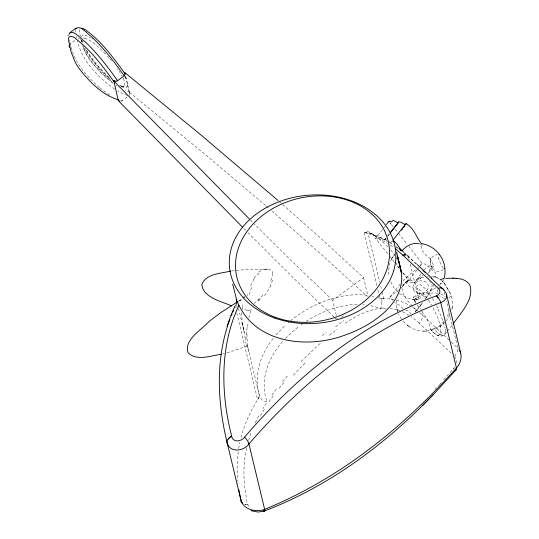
<?xml version="1.0" encoding="UTF-8"?>
<svg xmlns="http://www.w3.org/2000/svg" width="539" height="539" viewBox="0 0 539 539"><rect width="100%" height="100%" fill="white"/><g stroke="black" fill="none" stroke-linecap="round" stroke-linejoin="round"><path stroke-width="0.4" stroke-dasharray="2.69 2.02" d="M437.351 289.45L438.018 293.553M241.627 312.613L242.206 322.221L245.225 338.007M381.922 301.86L381.821 303.181A9.473 3.113 -75.7 0 1 381.093 307.291L380.763 308.321L369.458 305.29M246.909 333.971L247.347 345.256L258.76 392.796C259.414 396.199 260.836 399.972 264.406 401.211A6.037 3.477 6.8 0 0 264.595 401.286L264.892 401.393A4.73 2.715 6.7 0 0 267.155 401.818L262.951 408.454M396.387 300.647L396.408 305.579L397.802 312.094M420.13 265.363L421.848 263.632A11.622 4.891 38.2 0 1 422.152 263.423L423 263.248A2.271 0.957 38.2 0 1 423.533 263.382L425.857 264.764A22.429 9.439 38.2 0 1 427.454 265.963L430.479 266.077L430.095 258.464A11.885 5.006 38.2 0 1 422.152 245.521L422.401 245.333M445.322 331.916L444.709 334.247L443.173 335.224M452.41 306.913L451.83 309.858L452.666 302.318L451.453 295.204M75.689 29.47L75.73 32.832M81.45 41.22L81.544 40.418M247.59 326.56L248.277 321.776M238.177 451.635L237.079 466.053L237.699 480.882M81.288 37.083L82.406 35.143A28.244 7.89 53.6 0 1 84.704 34.961L90.013 37.319M238.656 448.475L239.862 442.216M430.196 268.415L429.26 271.683L427.858 273.28M402.593 285.158L408.515 279.694L402.155 286.842L402.033 288.264A28.163 11.858 38.2 0 0 416.249 309.703M248.903 318.118L250.635 310.37M456.412 363.131L456.344 359.432L454.775 356.522M449.29 309.851L448.178 313.887M79.752 29.638L79.637 31.855A54.587 15.254 53.6 0 0 79.725 32.953L80.129 35.796M246.66 447.97C243.675 461.269 243.21 475.088 244.922 488.597C246.849 494.762 245.063 503.352 250.285 508.041M242.537 305.512L242.766 304.602M240.987 437.56C244.841 422.846 251.518 408.993 259.791 396.273M248.607 440.424L251.578 431.604M380.783 308.254L380.79 308.22A52.148 43.133 -49.4 0 1 383.627 308.052M428.801 272.444L433.848 265.956L430.391 258.983M270.895 280.597L272.747 274.587A11.898 6.158 -49.5 0 0 272.747 272.943M391.9 258.403C389.151 263.584 388.154 269.662 389.017 275.456M443.853 279.633L439.965 284.329M255.122 423.149L255.318 422.738M255.412 422.529L258.72 415.913M416.351 309.784L415.131 312.041M392.163 257.911L395.013 253.593M385.372 225.807L375.488 238.406L388.653 254.954M391.435 259.286L392.54 257.184M449.883 315.2L446.346 320.766M454.775 367.18L443.287 380.426M400.221 284.04L389.758 297.373L389.98 298.087L393.275 300.546M271.885 395.047L277.019 388.289M425.15 299.354L429.59 293.108L432.332 285.454A11.885 5.006 38.2 0 1 429.718 281.688M273.138 338.485C261.482 353.234 253.977 372.86 258.491 391.705M375.528 238.332L377.9 238.999L378.573 238.534A10.14 4.265 38.2 0 1 378.957 238.056L379.907 237.692A2.116 0.889 38.2 0 1 380.521 237.827L384.603 240.03L387.292 236.52M387.81 235.86L389.879 233.225M384.691 239.99L387.278 236.695M387.797 236.042L389.865 233.4M416.97 270.012L408.407 280.752A25.151 10.585 38.2 0 0 408.097 281.014L406.81 282.335A28.163 11.858 38.2 0 1 413.224 282.53L415.286 283.049A28.163 11.858 38.2 0 1 402.296 271.946M417.489 269.352L419.046 267.378M419.564 266.717L422.152 263.423A11.622 4.891 38.2 0 1 421.727 262.917L408.879 246.377M416.634 279.728L421.276 273.825M424.368 269.891L427.454 265.956L435.465 272.781L435.579 275.22L435.182 276.965L434.683 276.803A11.885 5.006 38.2 0 0 431.88 276.366M415.306 311.879L422.563 302.648M454.768 356.117L457.166 351.994L457.854 348.349L446.474 300.917M452.066 325.509L447.08 331.465M451.278 353.24L419.288 323.265C421.916 320.038 423.849 315.531 421.639 311.448M446.568 332.064C442.472 340.217 433.74 334.274 430.257 329.053M282.53 381.545L288.392 374.827M282.544 341.706C268.334 357.606 259.07 380.905 267.162 401.824M276.002 334.968L284.579 326.007M434.892 389.515L438.813 385.284M439.373 384.684L442.175 381.659M285.448 338.492L291.761 332.327L298.68 326.587M445.396 321.871C436.462 332.105 419.868 334.187 408.771 326.304M301.058 361.487L321.972 341.726M389.865 297.218L399.028 289.686M401.144 287.772L402.155 286.842M415.495 269.823L403.219 280.233L403.441 280.954L407.026 283.837A10.14 4.265 38.2 0 0 407.774 284.855L409.162 286.337A2.116 0.889 38.2 0 0 409.862 286.829L413.662 288.325L415.515 290.75L417.469 292.273L422.178 294.058L424.281 296.915L426.167 297.191L427.737 296.059M433.801 266.077L430.432 266.205M238.541 301.517L240.61 299.947M258.262 274.048L259.01 273.421M288.122 322.834L289.335 321.796M329.423 335.285L337.185 329.066M439.992 284.127L443.597 282.2L450.853 294.173M437.938 286.101L437.533 286.425M290.568 320.779C312.364 303.268 340.83 291.592 369.127 295.554M124.071 86.045L121.962 86.55M71.956 50.053L70.198 44.043L75.494 40.142M129.38 92.863L125.675 76.484M120.884 101.103L121.659 100.988A1.873 1.496 -13.5 0 0 122.366 100.645L127.655 96.744M336.289 315.288L332.698 300.338L363.555 277.592L320.375 237.955L281.843 203.83M341.342 317.424L345.196 314.581M385.217 239.154L386.173 238.932M301.106 324.781L302.339 323.899M435.829 287.711L432.662 289.793M345.29 323.191C355.956 315.995 367.76 309.689 380.75 308.355M439.231 326.971L439.972 326.472M440.525 326.102L441.118 325.711M425.345 274.917L425.823 274.6M443.395 269.513C432.029 277.423 423.917 256.483 437.473 254.664M306.118 321.338C321.736 311.272 339.954 304.434 358.711 304.4M238.844 301.018L240.879 299.785M242.921 298.552L243.911 298.027M435.802 327.779L434.218 328.554L434.481 328.851M449.075 297.723L451.763 295.763L447.613 288.998M247.394 346.105L226.784 352.951M421.067 277.605L421.592 277.437M392.81 240.637L392.102 242.011L389.34 240.32M222.695 353.914L224.332 353.53M432.938 276.797L432.291 276.844M231.561 270.915L243.527 269.776L267.56 269.487M377.96 297.535C382.966 299.94 388.639 297.926 393.894 299.522M383.606 308.167L386.423 308.153M423.384 331.128L424.894 331.101M425.231 331.087L426.645 331.067M413.932 299.388L418.338 299.549L416.115 299.078L413.73 297.696M268.22 269.46L270.322 269.81L271.858 270.895A11.898 6.138 -50.3 0 1 272.464 272.06M367.046 232.316L366.891 232.309A4.406 1.947 40.5 0 0 366.358 232.343M362.801 304.535L364.148 304.629M399.473 293.553L407.06 297.811L413.588 299.34M412.092 299.172L415.353 299.543M247.414 310.269L242.368 309.352M438.025 293.209L433.235 292.899L427.798 293.607L422.232 295.298L416.519 298.08L415.852 295.965M444.534 298.411L441.205 297.272L439.521 295.817M121.268 86.395L123.788 86.51L120.493 85.91M371.937 296.046L373.972 296.484M394.231 309.123L397.149 309.871M84.684 38.08L88.362 39.556L93.004 42.608M376.896 285.609L364.047 232.093L368.124 233.65L379.786 282.22M120.999 100.301L122.366 100.645M396.381 300.061L403.731 302.5L410.32 305.822M129.286 92.674L129.245 92.614A4.42 2.345 -46.9 0 0 129.219 91.691L125.378 90.458M127.615 95.43L123.424 93.954L117.67 91.051M405.699 310.194L408.71 311.192L410.819 314.048M233.966 306.711L236.351 307.52M369.592 232.976L371.728 233.919M440.693 293.896L445.207 296.47M437.405 335.379L438.685 335.918M439.042 278.791L434.751 276.669M434.993 276.783L437.318 277.834M121.322 86.698C130.29 91.468 126.941 80.58 125.594 76.578M374.571 235.509L379.032 238.622L387.541 243.298M119.665 85.378L121.167 86.112M364.108 232.12L377.65 236.857L387.44 241.492M371.789 233.953L374.282 235.341M386.604 240.226L377.522 235.799L369.202 232.828L374.538 235.496M389.347 242.563L393.719 245.252M118.068 86.806L118.587 87.116M374.342 235.375L377.334 237.355M408.906 315.207L406.804 313.974A65.286 55.059 -56.9 0 0 402.141 311.609M389.387 241.789L393.221 244.201M109.599 95.046L99.85 87.87M115.939 85.465L116.478 85.816M90.707 37.757L91.408 38.222M412.685 307.291L417.927 311.104M114.753 89.238C98.071 77.266 82.272 61.305 77.252 40.755M390.357 245.13L393.996 247.718M403.138 321.385L408.319 325.987M407.107 325.158L409.977 327.126M92.129 38.72L92.856 39.239M113.177 83.552L101.487 73.506L90.754 61.244A17.531 4.898 53.6 0 1 86.146 54.048L82.979 46.509M441.3 280.307L443.61 282.227M112.186 82.123C99.776 72.421 88.268 60.328 82.326 45.532M379.032 238.622L388.134 246.896M247.152 345.991L246.734 345.499M129.501 92.425L206.019 155.138L265.599 205.514M402.916 308.672L400.194 305.465L396.394 303.962A2.116 0.889 38.2 0 1 395.7 303.47L394.757 302.534M403.947 252.845L405.112 253.842M419.659 312.526L448.987 339.887M266.219 206.053L269.318 208.728M271.791 210.877L325.165 257.891L367.153 296.416M99.365 87.466C88.174 77.461 77.245 65.974 72.415 51.434M279.377 201.674L281.23 203.291M404.324 252.623L407.929 255.836M109.606 78.216L110.003 78.566M109.067 77.481C100.133 69.201 92.115 59.816 85.91 49.305M109.215 77.859C100.153 69.443 92.048 59.903 85.708 49.271M407.417 255.89L416.276 264.177M419.288 323.265L418.81 322.821A96.225 81.14 -58.3 0 0 411.223 316.71M407.888 255.796L416.741 264.09M451.197 341.955L458.817 349.259M332.698 300.338L290.555 259.933L254.408 224.049M333.944 316.925L295.338 279.869L247.819 232.511M334.53 317.484L336.302 319.155M250.419 220.04L253.835 223.476M243.844 228.496L247.253 231.938M397.445 291.794L393.888 287.685L390.223 280.529M99.365 69.107L90.357 58.044A29.901 8.469 53.7 0 1 88.922 56.002L84.044 47.937M107.342 56.036L108.898 57.781M109.673 58.67L112.685 62.288M391.395 224.541L393.443 227.02M390.802 249.934L394.952 255.641M395.255 229.243L397.998 232.646M398.489 233.259L406.965 243.945M389.596 256.14L393.989 261.698M394.474 262.318L399.022 268.105M402.613 272.721L408.259 280.051A11.622 4.891 38.2 0 0 408.683 280.556L409.532 280.381A2.271 0.957 38.2 0 1 410.071 280.523L411.129 281.062A12.956 5.451 38.2 0 1 413.258 282.551M427.238 298.175L421.613 291.397L417.004 288.149A23.298 6.017 51.5 0 1 414.134 298.06L414.208 298.343A67.894 17.538 51.5 0 0 415.744 303.248M443.624 282.227L444.264 283.238M117.414 68.588L117.953 69.376M236.958 306.59L236.796 306.361A6.67 3.982 -7.6 0 1 236.56 305.869M430.998 296.356L425.076 288.533L420.016 284.235A3.349 2.749 -11.8 0 0 418.56 284.639A3.315 2.729 -9 0 0 416.916 288.156M428.572 300.122L431.672 305.108M119.004 70.939L122.05 76.046M401.467 319.243L398.503 313.887M432.426 298.579L435.249 303.322M444.453 283.541L447.599 288.722M85.155 48.294L85.425 48.779M396.205 257.716L396.967 259.104M433.113 307.688L437.877 317.869L440.552 326.452L440.949 332.576L440.242 334.328L438.901 335.11A17.565 4.534 51.5 0 1 436.664 334.645A10.888 2.816 51.5 0 1 430.095 328.77A3.153 1.071 -19.3 0 0 434.185 328.534M436.597 305.781L438.672 309.858M397.324 259.805L397.674 260.505M124.772 76.518L126.557 80.594M83.505 46.826L83.302 46.394M122.973 77.885L123.242 78.472M246.303 344.61L246.074 343.889M415.118 302.204L413.622 297.346M272.498 272.027L272.721 272.963M82.736 42.675L81.962 40.452L82.164 41.092M82.103 41.746L81.672 40.358M81.49 41.725L80.924 39.704M396.906 308.854L397.634 311.475M438.827 258.828L438.733 258.45M258.626 392.251L258.76 392.796A14.277 11.043 -1.5 0 1 257.709 399.743M444.379 292.199L445.423 296.558M408.555 256.941L409.081 259.124M410.3 264.211L419.025 300.546M419.894 304.185L421.121 309.271M380.783 286.371L381.282 288.439M382.104 291.882L383.748 298.714M377.906 289.814L379.907 298.155A13.933 11.818 -51.6 0 0 383.748 298.673M363.555 277.592L368.043 296.282M336.882 317.774L337.185 319.021M238.487 308.348L244.315 332.63M247.374 345.391L248.91 351.778M236.776 312.916L257.615 399.709M127.487 84.455L129.225 91.691M242.085 323.326L243.769 330.373M245.905 343.181L245.71 342.13M80.735 38.97L80.783 39.199A2.857 2.284 -13.5 0 0 80.634 39.071M69.908 42.594L70.198 44.043M76.262 36.362L76.525 37.717M430.095 258.464L430.189 259.043M80.25 36.477L80.17 36.019M69.43 39.967L69.652 41.233M81.712 41.705L81.591 40.465M237.874 482.553L238.002 483.678M245.474 340.298L245.292 338.627M110.791 80.055A47.715 13.664 53.7 0 1 99.365 69.053M123.263 78.485A17.854 5.094 53.2 0 1 124.037 86.004M93.025 42.655A47.85 13.152 53.2 0 1 106.567 55.221M82.817 38.141A25.663 7.115 53.4 0 1 84.704 38.114M78.148 38.579A2.857 2.284 -13.5 0 1 79.489 38.565M129.245 92.937A3.591 2.877 -13.5 0 1 129.373 95.652M120.871 101.143A4.925 3.948 -13.5 0 1 120.561 101.116M250.244 310.781A46.105 26.579 -6.4 0 1 247.3 310.471M245.07 504.389A8.772 5.255 -13.6 0 0 247.913 504.848A8.927 5.35 -13.6 0 1 245.07 504.389A10.753 6.441 -13.6 0 1 244.571 504.241M397.196 309.757A65.286 55.059 -56.9 0 1 399.702 310.619M389.913 308.247A53.961 45.283 -53.3 0 1 394.279 309.002M454.114 368.737A5.444 1.523 53.6 0 1 453.825 368.481A5.511 1.543 53.6 0 0 454.134 368.764M335.521 326.789A109.639 70.757 -38.7 0 1 343.963 320.678M322.342 335.561A147.726 73.917 -38.4 0 1 326.324 332.159M293.331 375.218A164.786 60.941 -39.1 0 1 305.465 362.686M279.114 388.323A158.082 70.724 -36.9 0 1 284.579 381.727M269.035 401.757A159.746 79.22 -34.7 0 1 273.765 395.087M381.727 298.815A8.954 2.971 -75.7 0 1 381.881 301.86M366.924 231.689A11.723 6.367 49.9 0 1 369.377 232.127M365.954 233.084A2.419 1.044 37.9 0 1 366.237 232.424M260.566 415.764A167.467 90.276 -31.9 0 1 264.858 408.407M242.233 308.928A38.801 18.818 70 0 1 242.772 305.788M240.529 301.106A37.757 18.528 69.7 0 1 241.479 299.509M242.914 297.764A37.757 18.528 69.7 0 1 245.077 296.079M246.491 334.672A38.801 9.682 -76.2 0 1 247.131 327.085M246.182 338.64A13.751 1.246 87.1 0 1 246.06 337.306M246.714 345.991A13.751 2.661 -88.7 0 1 246.256 345.863M247.34 295.709A21.405 9.561 -77.5 0 1 247.59 294.382M249.442 294.712A25.232 12.127 -77.3 0 1 251.713 287.031M250.574 285.811A29.106 18.333 -79.6 0 1 253.418 280.462M253.155 280.071A30.642 20.381 -81.4 0 1 254.145 278.656M253.99 278.4A31.471 21.109 -81.9 0 1 258.201 273.866M258.727 272.168A29.463 19.033 -79 0 1 264.595 269.359M264.898 269.338A23.359 13.455 -68.2 0 1 268.334 269.069M272.667 280.071A23.359 9.318 -55.8 0 1 269.904 285.562M271.023 285.421A29.463 7.755 -58 0 1 264.481 295.722M262.904 294.779A31.471 2.917 -57.6 0 1 258.612 301.058M259.34 299.286A30.642 2.331 -57.3 0 1 258.383 300.668M259.185 298.424A29.106 2.473 -57.6 0 1 257.143 301.368M255.654 301.759A25.232 3.456 -59.8 0 1 254.448 303.464M253.114 305.249A25.232 3.456 -59.8 0 1 252.939 305.478M251.221 309.588A21.405 5.168 -68.4 0 1 250.729 310.026M243.695 297.858A44.966 28.015 -5.7 0 1 245.232 297.09M437.897 309.278A66.917 15.907 53.2 0 1 444.635 328.15M445.369 328.938A59.688 14.459 53 0 1 445.457 332.078M443.193 335.251A19.943 4.73 54.5 0 1 440.848 334.712M441.124 335.117A13.502 3.079 53 0 1 434.501 329.437M416.977 304.865A24.578 6.347 51.5 0 1 420.42 309.157M421.997 311.293A24.578 6.347 51.5 0 1 430.115 328.743M402.249 286.64A7.869 0.478 -50.2 0 1 407.983 280.125A7.869 0.478 -50.2 0 1 407.417 281.702M434.306 283.858A27.496 4.46 -53.8 0 1 424.348 300.169M421.646 303.855A27.496 4.46 -53.8 0 1 416.027 310.868M420.305 244.1A27.334 18.582 -73.4 0 1 422.502 245.083M416.66 279.761A22.934 20.994 45.5 0 1 421.1 277.7M421.626 277.545A24.693 22.766 55.5 0 1 423.883 277.08M427.056 276.837A24.693 22.766 55.5 0 1 428.505 276.871M431.82 276.655A3.005 0.391 10.4 0 1 431.422 276.608M434.016 276.763A9.574 0.734 0.6 0 1 433.908 276.817M428.525 278.528A17.955 0.869 -16.6 0 1 428.936 278.42M431.726 278.299A23.271 2.951 -31.5 0 1 432.433 278.05M433.255 278.164A26.344 4.373 -44.4 0 1 434.488 277.713M399.5 268.51A28.163 11.858 38.2 0 1 396.003 262.702M394.548 255.452A28.163 11.858 38.2 0 1 394.851 254.267M416.876 279.943A6.684 3.45 -30.8 0 1 416.964 281.985M415.165 281.688A21.493 10.12 -37.3 0 1 422.92 275.005M429.172 277.888A11.885 5.006 38.2 0 1 429.34 277.551M431.328 266.199A23.292 20.765 -55.9 0 1 431.092 268.462M448.401 313.981A27.361 26.761 75.8 0 1 445.962 318.684M444.048 321.278A27.361 26.761 75.8 0 1 435.835 327.853M415.744 303.188A3.584 3.49 -75.1 0 1 416.492 298.04M419.517 278.838A27.078 1.145 -18.9 0 1 418.183 279.296M432.521 289.686A25.488 13.01 -21 0 1 415.946 295.675M413.824 296.874A3.605 1.449 0 0 1 415.751 295.884M414.06 298.08A3.773 1.415 -2.2 0 1 413.824 296.996M443.341 268.227A7.573 1.691 68.4 0 1 440.12 262.634A7.573 1.691 68.4 0 1 438.342 256.025M408.616 256.894A9.102 4.824 -46.9 0 0 407.605 255.58A9.574 5.073 -46.9 0 1 408.623 256.887M418.075 293.357A7.856 6.286 -13.5 0 0 428.343 285.387A7.856 6.286 -13.5 0 0 415.663 282.739A7.856 6.286 -13.5 0 0 418.075 293.357"/><path stroke-width="0.81" d="M237.14 301.705L237.315 302.662L232.707 284.161M444.372 277.794L445.039 273.381L444.958 268.503M69.073 34.341C72.563 27.893 81.483 39.758 84.987 41.638C97.35 53.314 107.8 66.849 117.576 80.709L124.192 75.837A1.792 1.435 -13.5 0 0 124.394 75.662M68.116 35.742L68.231 35.203M226.697 328.844C215.627 365.711 218.113 405.341 227.06 442.371L241.229 501.391C244.645 510.11 256.577 512.353 264.649 509.389C290.892 498.629 316.022 485.268 339.813 469.846A313.098 165.904 -46.9 0 0 387.763 434.508C412.315 414.147 435.148 391.772 456.452 368.036C459.935 364.155 461.943 358.644 460.771 353.449L446.319 293.492L444.271 290.427L431.166 278.131M236.055 304.804C237.221 303.12 235.604 294.988 236.958 301.975M226.892 328.204L227.694 325.664M227.896 325.03L229.877 319.411M227.06 326.351L230.604 316.177L234.849 306.327M235.812 305.539L235.671 305.903M75.817 28.87C80.372 24.134 87.736 34.59 91.596 36.767C103.966 48.443 114.409 61.972 124.192 75.837M231.305 315.726L232.06 313.907M232.835 312.094L233.63 310.302M237.827 302.857L238.952 305.256C219.461 346.53 220.7 394.831 232.194 438.113C234.964 442.822 241.829 440.949 244.585 437.19C296.477 376.323 360.665 323.71 436.381 295.837C439.858 295.129 441.333 290.501 438.254 288.318L402.316 254.644L395.464 248.836M405.564 224.878L400.612 222.048L398.975 221.852L397.95 222.903L393.989 220.694A2.116 0.889 38.2 0 0 393.369 220.559L392.426 220.923A10.14 4.265 38.2 0 0 392.035 221.401C391.59 222.937 388.491 219.986 389.198 221.825M453.023 324.262C460.191 313.139 474.536 299.704 469.813 285.016C464.989 277.039 453.481 278.158 445.544 278.38M386.409 224.493L388.996 221.199M390.398 232.565L398.685 222.021M390.384 232.74L398.153 222.856M393.059 240.064L406.008 223.591C413.278 227.249 416.33 236.911 421.175 243.298M401.555 230.126L402.586 228.805M403.623 227.492L404.661 226.171M446.595 294.402C447.565 298.256 444.096 301.476 440.74 302.581C414.323 312.627 389.064 325.59 365.267 340.816A285.657 151.365 -46.9 0 0 317.316 376.155C292.69 396.798 269.978 419.652 248.937 443.927C243.877 451.52 229.284 453.056 227.06 442.371M456.358 369.559L434.003 393.908L422.643 405.368M433.713 394.184C385.985 443.968 329.161 486.212 264.427 510.999M406.008 223.591L405.766 224.588M69.659 32.852L76.275 27.981M242.705 227.35L118.317 100.672L113.776 80.56A4.42 2.345 -46.9 0 0 113.803 81.483C102.693 66.176 91.158 50.646 76.06 39.003C73.978 36.383 67.382 34.435 68.615 39.98A54.587 15.254 53.6 0 0 68.702 41.079L71.081 51.926L75.157 62.187A17.531 4.898 53.6 0 0 79.732 69.363C89.885 82.211 102.201 94.797 118.203 99.809A4.42 2.345 -46.9 0 0 118.56 100.49A4.925 3.948 -13.5 0 0 119.692 100.948M85.034 29.537C101.332 40.957 113.156 57.525 124.826 73.365A4.42 2.345 -46.9 0 0 124.462 72.684L124.772 72.455M236.803 302.251L220.781 312.627L208.997 321.493C202.388 329.255 183.476 339.759 188.098 352.701C196.324 361.379 211.059 355.706 221.057 354.298M440.006 279.754L443.415 278.562M438.254 288.318C440.12 287.597 443.179 287.732 443.853 290.016M248.937 443.927L264.649 509.389A6.791 1.9 53.6 0 1 264.265 511.08L258.087 512.05L251.059 510.716M230.773 271.056C221.388 273.502 205.75 273.556 201.876 284.572C202.933 297.71 221.933 301.409 231.575 305.909M116.094 81.167L116.869 81.052A1.873 1.496 -13.5 0 0 117.576 80.709M452.814 278.158L453.259 278.178M455.987 278.333L456.371 278.353M81.632 28.143L82.332 28.284M421.498 243.554C428.566 244.746 435.155 248.661 439.44 254.435M82.77 28.426L84.704 29.349M396.178 246.902L396.785 247.327M397.398 247.758L397.998 248.196M393.753 240.946L396.596 243.682L401.508 250.527A28.163 11.858 38.2 0 0 400.666 250.568M399.803 249.537L400.996 250.46M399.224 248.466L403.724 252.084M278.151 200.596L201.229 135.201L124.718 72.495L125.102 74.092M417.327 264.642L431.456 277.881M422.893 270.376L425.103 272.444M113.534 80.735L249.274 218.895M390.135 223.025L390.681 223.685M237.214 301.692L237.739 302.689M459.497 350.256L460.771 353.449M238.952 305.256C257.494 343.997 309.015 348.78 345.189 335.002C373.264 325.381 410.738 300.196 399.736 265.498M399.217 264.063L399.48 264.777M400.194 266.933L397.654 256.948L401.461 272.754L396.657 252.084M456.432 368.022A6.791 1.9 53.6 0 1 456.068 369.727A5.444 1.523 53.6 0 1 455.711 369.687A5.511 1.543 53.6 0 0 456.041 369.693A6.805 1.9 53.6 0 0 456.439 368.022L440.74 302.581A5.99 1.671 53.6 0 0 439.123 299.179A5.592 1.563 53.6 0 0 436.381 295.837A5.579 1.556 53.6 0 1 438.14 297.797M241.229 501.391L239.175 491.595M238.885 489.884L239.073 491.022M69.76 47.324A2.857 2.284 -13.5 0 1 69.261 45.256M124.462 73.008A3.591 2.877 -13.5 0 1 124.583 75.723M116.087 81.214A4.925 3.948 -13.5 0 1 113.796 80.533M241.162 501.411A8.691 5.208 -13.6 0 0 242.314 502.975A9.069 5.437 -13.6 0 1 241.149 501.418M226.993 442.384A8.57 5.134 -13.6 0 1 228.091 439.218A10.753 6.401 -14 0 1 229.156 437.978A8.907 5.336 -13.6 0 1 231.453 436.267M264.629 509.368A6.697 1.873 53.6 0 1 264.258 511.073A5.511 1.543 53.6 0 1 263.18 510.723A5.444 1.523 53.6 0 0 264.238 511.039M244.571 437.149A5.788 1.617 53.6 0 1 248.897 443.893M229.169 437.978A8.893 5.289 -14 0 1 231.487 436.294M228.017 439.204A10.713 6.414 -13.6 0 1 229.102 437.958M402.963 255.23A9.695 5.134 -46.9 0 1 405.355 254.886A11.703 6.205 -46.9 0 1 406.386 255.008M402.963 255.223A9.911 5.249 -46.9 0 1 405.355 254.88M401.75 250.979A27.334 18.582 -73.4 0 1 419.322 243.81M443.496 278.488A15.766 2.223 -40.9 0 1 443.981 278.959M420.716 278.42A27.078 1.145 -18.9 0 1 420.022 278.663M438.982 254.57A7.573 1.691 68.4 0 1 443.213 261.294A7.573 1.691 68.4 0 1 444.399 268.631M274.937 318.125A83.471 64.181 -5.6 0 0 395.754 252.434A83.471 64.181 -5.6 0 0 267.034 207.232A83.471 64.181 -5.6 0 0 274.937 318.125M285.845 320.341A77.784 62.281 -13.5 0 0 388.43 242.173A77.784 62.281 -13.5 0 0 263.288 214.832A77.784 62.281 -13.5 0 0 285.845 320.341"/></g></svg>
